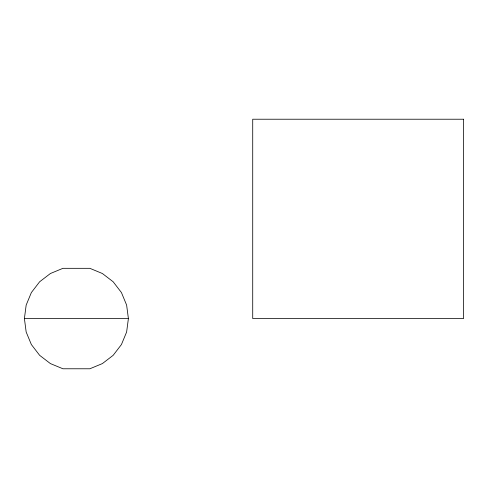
<?xml version="1.0" encoding="UTF-8"?>
<svg xmlns="http://www.w3.org/2000/svg" width="488" height="488" viewBox="0 0 488 488"><rect width="100%" height="100%" fill="white"/><g stroke="black" fill="none" stroke-linecap="round" stroke-linejoin="round"><path stroke-width="0.73" d="M24.4 318.548L26.169 305.091L31.366 292.55L39.632 281.783L50.398 273.518L62.94 268.321L89.859 268.321L102.395 273.518L113.167 281.783L121.433 292.55L126.624 305.091L128.399 318.548L126.624 332.011L121.433 344.546L113.167 355.319L102.395 363.584L89.859 368.775L62.94 368.775L50.398 363.584L39.632 355.319L31.366 344.546L26.169 332.011L24.4 318.548L128.399 318.548M463.6 119.224L252.717 119.224L252.717 318.548L463.6 318.548L463.6 119.224"/></g></svg>
